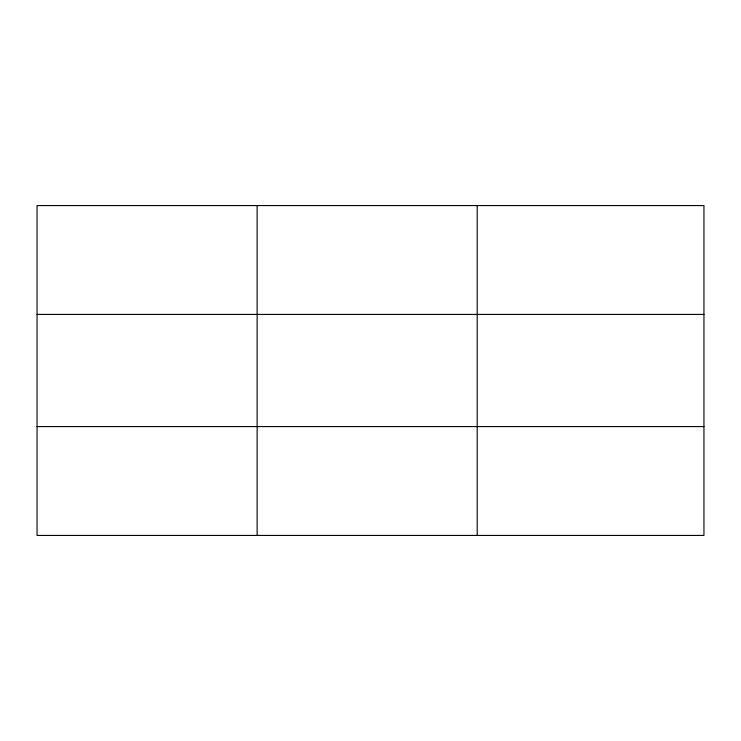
<?xml version="1.0" encoding="UTF-8"?>
<svg xmlns="http://www.w3.org/2000/svg" width="741" height="741" viewBox="0 0 741 741"><rect width="100%" height="100%" fill="white"/><g stroke="black" fill="none" stroke-linecap="round" stroke-linejoin="round"><path stroke-width="1.11" d="M257.127 205.563L257.127 535.437M477.204 205.563L477.204 535.437M703.95 314.416L703.95 205.563L37.05 205.563L37.05 535.437L703.95 535.437L703.95 314.416L37.05 314.416M37.05 426.584L703.95 426.584"/></g></svg>
